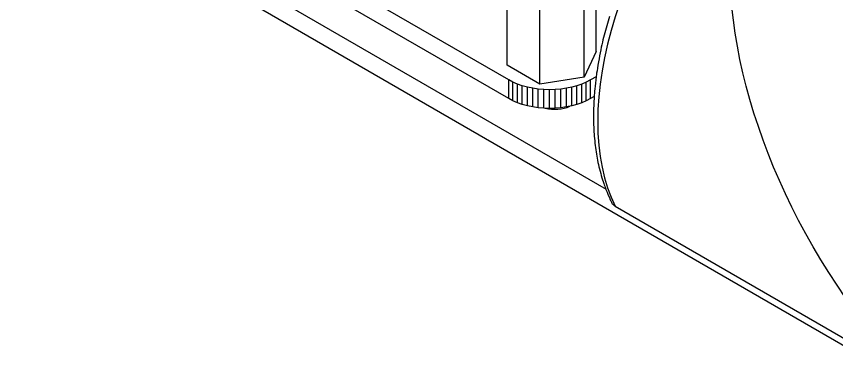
# Model space of a CAD drawing. Extents: x 0 to 11, y 0 to 8.5.
# Drawn here: x 7.318 to 8.061, y 5.862 to 6.186 of the extents above; entities that cross this region are included whole.
import ezdxf

# ---------------------------------------------------------------- set-up
doc = ezdxf.new("R2010")
doc.units = 0
doc.header["$LTSCALE"] = 0.5
doc.header["$MEASUREMENT"] = 0
doc.layers.add('TANGENT_LINES', color=7, linetype='CONTINUOUS')
doc.layers.add('VISIBLE', color=7, linetype='CONTINUOUS')

msp = doc.modelspace()

# ---------------------------------------------------------------- linework, layer by layer
at = {"layer": 'TANGENT_LINES'}
msp.add_ellipse((8.02566, 6.19488), major_axis=(0.12795, 0.22162), ratio=0.57735, start_param=1.087437, end_param=2.77893, dxfattribs=at)
at = {"layer": 'VISIBLE'}
for p, q in [((6.91953, 6.56777), (7.85225, 6.02926)), ((6.91953, 6.55063), (8.84969, 5.43625)), ((7.76398, 6.12823), (7.47631, 6.29432)), ((7.76398, 6.1113), (7.47631, 6.27739)), ((7.7627, 6.14151), (7.7627, 6.242)), ((7.84321, 6.15396), (7.84321, 6.24191)), ((7.83242, 6.13072), (7.83242, 6.23648)), ((7.79217, 6.12449), (7.79217, 6.23165)), ((7.84321, 6.15396), (7.83242, 6.13072)), ((7.79217, 6.12449), (7.7627, 6.14151)), ((7.83242, 6.13072), (7.79217, 6.12449)), ((7.8433, 6.13117), (7.83822, 6.12823)), ((7.76398, 6.1113), (7.76398, 6.12823)), ((7.7678, 6.12624), (7.76398, 6.12823)), ((7.77193, 6.12446), (7.7678, 6.12624)), ((7.7678, 6.10931), (7.7678, 6.12624)), ((7.77193, 6.10753), (7.77193, 6.12446)), ((7.77635, 6.12293), (7.77193, 6.12446)), ((7.77635, 6.106), (7.77635, 6.12293)), ((7.78101, 6.12166), (7.77635, 6.12293)), ((7.78101, 6.10473), (7.78101, 6.12166)), ((7.78586, 6.12066), (7.78101, 6.12166)), ((7.82119, 6.12166), (7.81634, 6.12066)), ((7.82584, 6.12293), (7.82119, 6.12166)), ((7.82119, 6.10473), (7.82119, 6.12166)), ((7.83026, 6.12446), (7.82584, 6.12293)), ((7.82584, 6.106), (7.82584, 6.12293)), ((7.8344, 6.12624), (7.83026, 6.12446)), ((7.83026, 6.10753), (7.83026, 6.12446)), ((7.83822, 6.12823), (7.8344, 6.12624)), ((7.8344, 6.10931), (7.8344, 6.12624)), ((7.83822, 6.1113), (7.83822, 6.12823)), ((7.78586, 6.10373), (7.78586, 6.12066)), ((7.79086, 6.11994), (7.78586, 6.12066)), ((7.79086, 6.10301), (7.79086, 6.11994)), ((7.79595, 6.1195), (7.79086, 6.11994)), ((7.79595, 6.10257), (7.79595, 6.1195)), ((7.8011, 6.11936), (7.79595, 6.1195)), ((7.80624, 6.1195), (7.8011, 6.11936)), ((7.8011, 6.10243), (7.8011, 6.11936)), ((7.81134, 6.11994), (7.80624, 6.1195)), ((7.80624, 6.10257), (7.80624, 6.1195)), ((7.81634, 6.12066), (7.81134, 6.11994)), ((7.81134, 6.10301), (7.81134, 6.11994)), ((7.81634, 6.10373), (7.81634, 6.12066)), ((7.7678, 6.10931), (7.76398, 6.1113)), ((7.77193, 6.10753), (7.7678, 6.10931)), ((7.77635, 6.106), (7.77193, 6.10753)), ((7.83026, 6.10753), (7.82584, 6.106)), ((7.8344, 6.10931), (7.83026, 6.10753)), ((7.83822, 6.1113), (7.8344, 6.10931)), ((7.84149, 6.11319), (7.83822, 6.1113)), ((7.78101, 6.10473), (7.77635, 6.106)), ((7.78586, 6.10373), (7.78101, 6.10473)), ((7.79086, 6.10301), (7.78586, 6.10373)), ((7.79595, 6.10257), (7.79086, 6.10301)), ((7.8011, 6.10243), (7.79595, 6.10257)), ((7.80624, 6.10257), (7.8011, 6.10243)), ((7.81134, 6.10301), (7.80624, 6.10257)), ((7.81634, 6.10373), (7.81134, 6.10301)), ((7.82119, 6.10473), (7.81634, 6.10373)), ((7.82584, 6.106), (7.82119, 6.10473)), ((7.86064, 6.01388), (8.08335, 5.8853))]:
    msp.add_line(p, q, dxfattribs=at)
at = {"layer": 'VISIBLE', "extrusion": (0, 0, -1)}
msp.add_ellipse((8.22054, 6.08237), major_axis=(0.18095, -0.31342), ratio=0.57735, start_param=7.622986, end_param=11.22657, dxfattribs=at)
at = {"layer": 'VISIBLE'}
msp.add_ellipse((7.80546, 6.11489), major_axis=(-0.02297, 0), ratio=0.57735, start_param=1.198991, end_param=2.225129, dxfattribs=at)
for points, knots in [([(7.85533, 6.18572), (7.85369, 6.18002), (7.85034, 6.16836), (7.84647, 6.1521), (7.84339, 6.13207), (7.8433, 6.13128), (7.84328, 6.13116)], [0, 0, 0, 0, 0.306897, 0.627259, 0.94356, 1, 1, 1, 1]), ([(7.84328, 6.13116), (7.84247, 6.12332), (7.84152, 6.11409), (7.84148, 6.1133), (7.84147, 6.11319)], [0, 0, 0, 0, 0.850053, 1, 1, 1, 1]), ([(7.84147, 6.11319), (7.84119, 6.10752), (7.84063, 6.09621), (7.84123, 6.07933), (7.84311, 6.06289), (7.84586, 6.04826), (7.85044, 6.03347), (7.85169, 6.03027), (7.85212, 6.02916)], [0, 0, 0, 0, 0.185745, 0.371184, 0.553213, 0.731719, 0.906677, 1, 1, 1, 1]), ([(7.85212, 6.02916), (7.85362, 6.02559), (7.85597, 6.02), (7.85716, 6.01769), (7.85759, 6.01685)], [0, 0, 0, 0, 0.638386, 1, 1, 1, 1]), ([(7.86064, 6.01388), (7.85972, 6.01456), (7.85821, 6.01567), (7.85774, 6.01657), (7.85756, 6.01692)], [0, 0, 0, 0, 0.605154, 1, 1, 1, 1])]:
    msp.add_open_spline(points, degree=3, knots=knots, dxfattribs=at)

doc.saveas('drawing.dxf')
